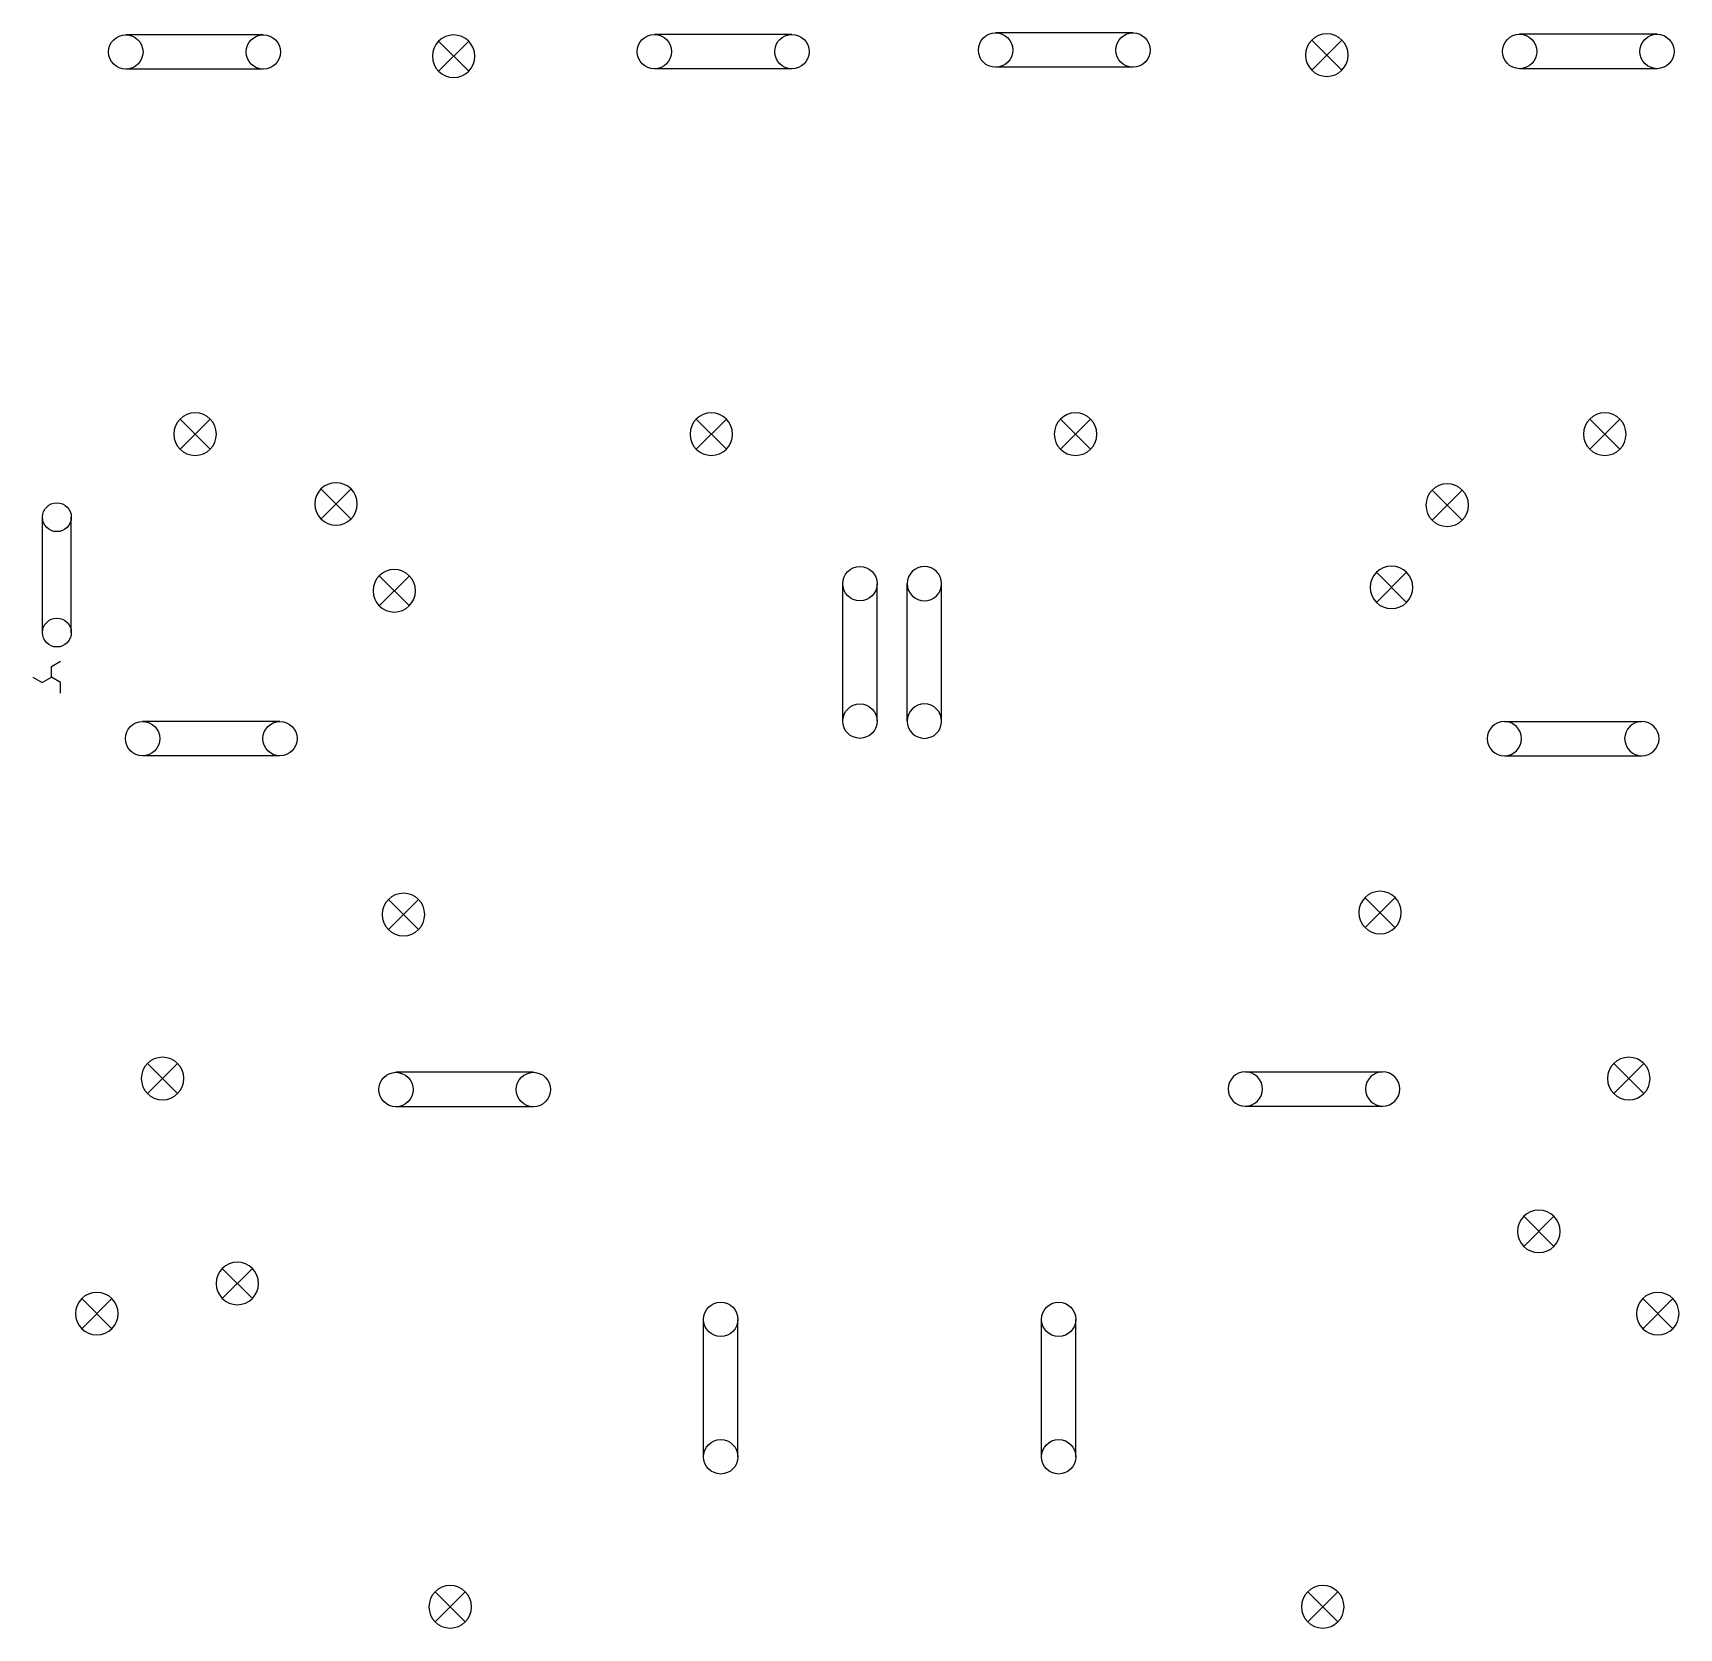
# Model space of a CAD drawing. Header units: inches. Extents: x 633521 to 2450508, y -834496 to 165976.
# Drawn here: x 2375040 to 2389922, y 76246 to 90665 of the extents above; entities that cross this region are included whole.
import ezdxf
from ezdxf.enums import TextEntityAlignment as Align

# ---------------------------------------------------------------- set-up
doc = ezdxf.new("R2010")
doc.units = ezdxf.units.IN
doc.header["$MEASUREMENT"] = 0
doc.styles.get("Standard").update_dxf_attribs({"font": 'technic_.ttf'})

# ---------------------------------------------------------------- blocks, each defined once
blk = doc.blocks.new('D-ZIGZAG')
for points in [[(-2.5, 0), (-1.25, -0.72), (0, 0)], [(0, 0), (0, 1.44), (1.25, 2.17)], [(1.25, -2.17), (1.25, -0.72), (0, 0)]]:
    blk.add_lwpolyline(points)
blk = doc.blocks.new('D-LINK')
for p, q in [((4, 1), (-4, 1)), ((4, -1), (-4, -1))]:
    blk.add_line(p, q)
for centre in [(-4, 0), (4, 0)]:
    blk.add_circle(centre, 1)
blk = doc.blocks.new('D-LAMP')
for p, q in [((-1.77, -1.77), (1.77, 1.77)), ((-1.77, 1.77), (1.77, -1.77))]:
    blk.add_line(p, q)
blk.add_circle((0, 0), 2.5)
at = {"color": 2}
blk.add_attdef('INDICATOR-LAMP', text='', height=2.5, dxfattribs=at).set_placement((0, 4.69), align=Align.MIDDLE)

msp = doc.modelspace()

# ---------------------------------------------------------------- block references
for name, p, xscale, yscale, zscale in [('D-LINK', (2376501.3, 90493), 155.3265515730612, 155.3265515730612, 155.3265515730612), ('D-LAMP', (2378843.4, 90454.1), -76.93321779330162, 76.93321779330162, 76.93321779330162), ('D-LINK', (2381279.8, 90496), 155.3265515730612, 155.3265515730612, 155.3265515730612), ('D-LINK', (2384363.8, 90509.5), 155.3265515730612, 155.3265515730612, 155.3265515730612), ('D-LAMP', (2386737.4, 90464.6), -76.93321779330162, 76.93321779330162, 76.93321779330162), ('D-LINK', (2389101.3, 90497), 155.3265515730612, 155.3265515730612, 155.3265515730612), ('D-LAMP', (2376506.4, 87038.1), -76.93321779330162, 76.93321779330162, 76.93321779330162), ('D-LAMP', (2381172.9, 87038.1), -76.93321779330162, 76.93321779330162, 76.93321779330162), ('D-LAMP', (2384465.9, 87038.1), -76.93321779330162, 76.93321779330162, 76.93321779330162), ('D-LAMP', (2389250.4, 87038.1), -76.93321779330162, 76.93321779330162, 76.93321779330162), ('D-LAMP', (2377780.4, 86407.1), -76.93321779330162, 76.93321779330162, 76.93321779330162), ('D-LAMP', (2387825.3, 86396.2), -76.93321779330162, 76.93321779330162, 76.93321779330162), ('D-LAMP', (2378307, 85622.5), -76.93321779330162, 76.93321779330162, 76.93321779330162), ('D-LAMP', (2387321.9, 85653.1), -76.93321779330162, 76.93321779330162, 76.93321779330162), ('D-LINK', (2376652.3, 84285.8), 155.3265515730612, 155.3265515730612, 155.3265515730612), ('D-LINK', (2388963.7, 84285.8), -155.3265515730612, 155.3265515730612, 155.3265515730612), ('D-LAMP', (2387218.4, 82713.1), -76.93321779330162, 76.93321779330162, 76.93321779330162), ('D-LAMP', (2378389.9, 82695.6), -76.93321779330162, 76.93321779330162, 76.93321779330162), ('D-LAMP', (2376211.9, 81213.1), -76.93321779330162, 76.93321779330162, 76.93321779330162), ('D-LAMP', (2389466.9, 81213.1), -76.93321779330162, 76.93321779330162, 76.93321779330162), ('D-LINK', (2378943.3, 81114), 155.3265515730612, 155.3265515730612, 155.3265515730612), ('D-LINK', (2386621.2, 81118.8), -155.3265515730612, 155.3265515730612, 155.3265515730612), ('D-LAMP', (2388653.9, 79831.6), -76.93321779330162, 76.93321779330162, 76.93321779330162), ('D-LAMP', (2376887.9, 79361.1), -76.93321779330162, 76.93321779330162, 76.93321779330162), ('D-LAMP', (2375617.9, 79088.1), -76.93321779330162, 76.93321779330162, 76.93321779330162), ('D-LAMP', (2389729.4, 79088.1), -76.93321779330162, 76.93321779330162, 76.93321779330162), ('D-LAMP', (2378812.4, 76438.1), -76.93321779330162, 76.93321779330162, 76.93321779330162), ('D-LAMP', (2386700.4, 76438.1), -76.93321779330162, 76.93321779330162, 76.93321779330162)]:
    msp.add_blockref(name, p, dxfattribs=dict(xscale=xscale, yscale=yscale, zscale=zscale))
for p, xscale, yscale, zscale, rotation in [((2375256.9, 85765.7), 130.3173050672861, 130.3173050672861, 130.3173050672861, 270), ((2382516, 85065), 155.3265515730612, 155.3265515730612, 155.3265515730612, 270), ((2383100, 85065), -155.3265515730612, 155.3265515730612, 155.3265515730612, 90.00000000007387), ((2381258.5, 78415), 155.3265515730612, 155.3265515730612, 155.3265515730612, 270), ((2384313, 78415), 155.3265515730612, 155.3265515730612, 155.3265515730612, 270)]:
    msp.add_blockref('D-LINK', p, dxfattribs=dict(xscale=xscale, yscale=yscale, zscale=zscale, rotation=rotation))
at = {"color": 2, "xscale": 66.66848819812472, "yscale": 66.66848819812472, "zscale": 66.66848819812472}
msp.add_blockref('D-ZIGZAG', (2375206.9, 84841.1), dxfattribs=at)

doc.saveas('drawing.dxf')
